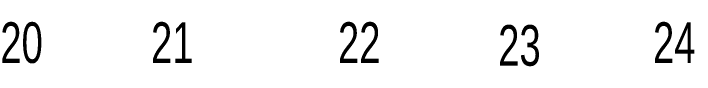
# Model space of a CAD drawing. Header units: inches. Extents: x 274208 to 641690, y -81912 to 129129.
# Drawn here: x 511264 to 553605, y 28589 to 31378 of the extents above; entities that cross this region are included whole.
import ezdxf

# ---------------------------------------------------------------- set-up
doc = ezdxf.new("R2010")
doc.units = ezdxf.units.IN
doc.header["$MEASUREMENT"] = 0
doc.layers.add('05.Text', color=253, linetype='Continuous', lineweight=18)
doc.styles.add('STYLE2', font='')
doc.styles.get('STYLE2').set_extended_font_data('.VnAvantH')

msp = doc.modelspace()

# ---------------------------------------------------------------- texts
at = {"layer": '05.Text', "style": 'STYLE2', "width": 0.7}
for s, p in [('20', (510436.6, 28799.7)), ('21', (519809.1, 28799.7)), ('22', (531436.4, 28799.7)), ('24', (551030.2, 28799.7)), ('23', (541401.4, 28624.7))]:
    msp.add_text(s, height=2540.16, dxfattribs=at).set_placement(p)

doc.saveas('drawing.dxf')
